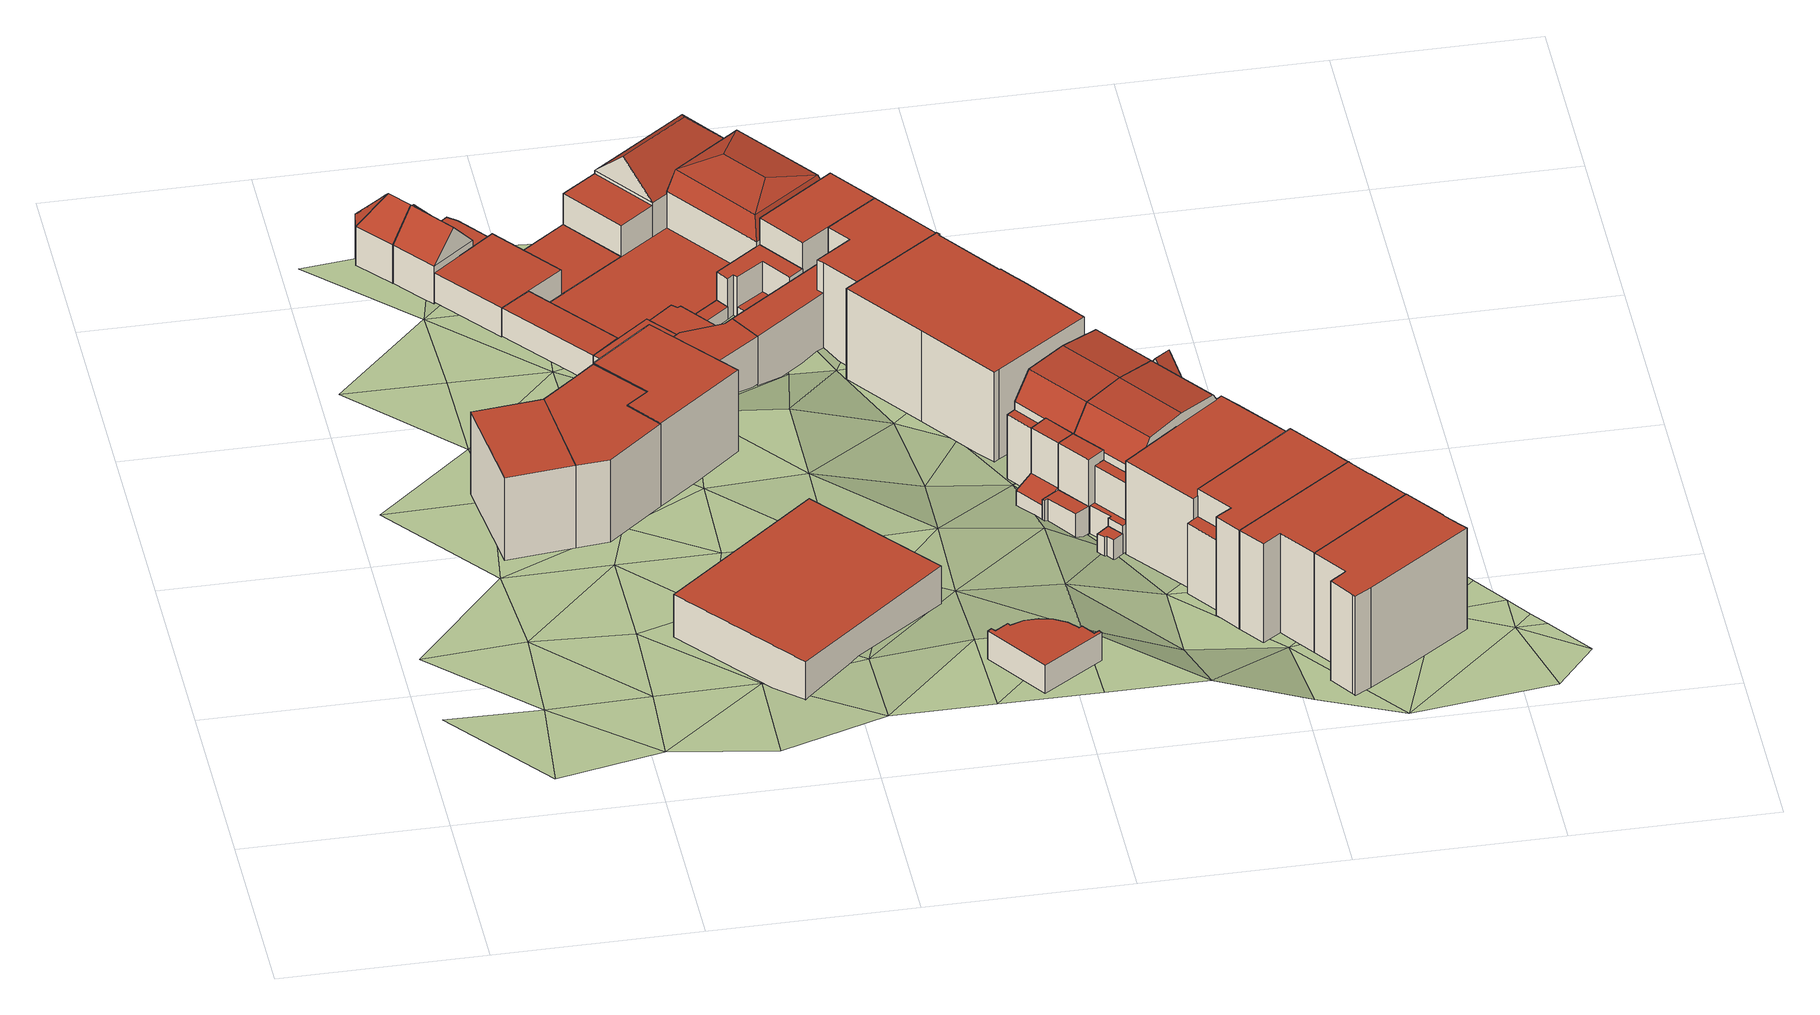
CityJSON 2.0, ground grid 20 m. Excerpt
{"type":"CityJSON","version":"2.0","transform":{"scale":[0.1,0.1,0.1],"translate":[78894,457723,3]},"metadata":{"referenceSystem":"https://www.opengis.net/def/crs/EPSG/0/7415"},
"CityObjects":{
"building1":{"type":"Building","attributes":{"roofType":"1000","RelativeEavesHeight":9.48,"RelativeRidgeHeight":9.48,"AbsoluteEavesHeight":16.14,"AbsoluteRidgeHeight":16.14},"geometry":[{"type":"Solid","lod":"2","boundaries":[[[[0,1,2,3]],[[1,4,5,2]],[[4,6,7,5]],[[6,0,3,7]],[[6,4,1,0]],[[3,2,5,7]]]],"semantics":{"surfaces":[{"type":"WallSurface"},{"type":"RoofSurface","Direction":0,"Slope":90},{"type":"GroundSurface"}],"values":[[0,0,0,0,1,2]]}}]},
"building2":{"type":"Building","attributes":{"roofType":"1000","RelativeEavesHeight":9.43,"RelativeRidgeHeight":9.43,"AbsoluteEavesHeight":16.14,"AbsoluteRidgeHeight":16.14},"geometry":[{"type":"Solid","lod":"2","boundaries":[[[[8,9,10,11]],[[9,0,3,10]],[[0,6,7,3]],[[6,12,13,7]],[[12,14,15,13]],[[14,16,17,15]],[[16,18,19,17]],[[18,8,11,19]],[[18,16,14,12,6,0,9,8]],[[11,10,3,7,13,15,17,19]]]],"semantics":{"surfaces":[{"type":"WallSurface"},{"type":"RoofSurface","Direction":0,"Slope":90},{"type":"GroundSurface"}],"values":[[0,0,0,0,0,0,0,0,1,2]]}}]},
"building3":{"type":"Building","children":["building3-1","building3-2","building3-3"]},
"building3-1":{"type":"BuildingPart","attributes":{"roofType":"1130","RelativeEavesHeight":4.47,"RelativeRidgeHeight":7.43,"AbsoluteEavesHeight":10.71,"AbsoluteRidgeHeight":13.67},"parents":["building3"],"geometry":[{"type":"Solid","lod":"2","boundaries":[[[[20,21,22,23]],[[21,24,25,22]],[[24,26,27,25]],[[26,20,23,27]],[[24,21,28]],[[20,26,29]],[[21,20,29,28]],[[26,24,28,29]],[[23,22,25,27]]]],"semantics":{"surfaces":[{"type":"WallSurface"},{"type":"RoofSurface","Direction":322.8,"Slope":25.6},{"type":"RoofSurface","Direction":230.66,"Slope":42.43},{"type":"RoofSurface","Direction":51.59,"Slope":42.79},{"type":"GroundSurface"}],"values":[[0,0,0,0,1,0,2,3,4]]}}]},
"building3-2":{"type":"BuildingPart","attributes":{"roofType":"1070","RelativeEavesHeight":4.54,"RelativeRidgeHeight":7.5,"AbsoluteEavesHeight":10.71,"AbsoluteRidgeHeight":13.67},"parents":["building3"],"geometry":[{"type":"Solid","lod":"2","boundaries":[[[[21,30,31,22]],[[30,32,33,31]],[[32,34,35,33]],[[34,24,25,35]],[[24,21,22,25]],[[30,21,28]],[[32,30,28]],[[34,32,28]],[[24,34,28]],[[21,24,28]],[[22,31,33,35,25]]]],"semantics":{"surfaces":[{"type":"WallSurface"},{"type":"RoofSurface","Direction":277.76,"Slope":44.99},{"type":"RoofSurface","Direction":5.82,"Slope":20.3},{"type":"RoofSurface","Direction":323.22,"Slope":42.49},{"type":"RoofSurface","Direction":52.15,"Slope":43.07},{"type":"RoofSurface","Direction":142.79,"Slope":-25.6},{"type":"GroundSurface"}],"values":[[0,0,0,0,0,1,2,3,4,5,6]]}}]},
"building3-3":{"type":"BuildingPart","attributes":{"roofType":"1000","RelativeEavesHeight":2.41,"RelativeRidgeHeight":2.41,"AbsoluteEavesHeight":8.51,"AbsoluteRidgeHeight":8.51},"parents":["building3"],"geometry":[{"type":"Solid","lod":"2","boundaries":[[[[36,37,38,39]],[[37,40,41,38]],[[40,42,43,41]],[[42,44,45,43]],[[44,46,47,45]],[[46,48,49,47]],[[48,50,51,49]],[[50,36,39,51]],[[50,48,46,44,42,40,37,36]],[[39,38,41,43,45,47,49,51]]]],"semantics":{"surfaces":[{"type":"WallSurface"},{"type":"RoofSurface","Direction":183.27,"Slope":90},{"type":"GroundSurface"}],"values":[[0,0,0,0,0,0,0,0,1,2]]}}]},
"building4":{"type":"Building","children":["building4-1","building4-2"]},
"building4-1":{"type":"BuildingPart","attributes":{"roofType":"1000","RelativeEavesHeight":3,"RelativeRidgeHeight":3,"AbsoluteEavesHeight":9.41,"AbsoluteRidgeHeight":9.41},"parents":["building4"],"geometry":[{"type":"Solid","lod":"2","boundaries":[[[[52,53,54,55]],[[53,56,57,54]],[[56,58,59,57]],[[58,60,61,59]],[[60,52,55,61]],[[60,58,56,53,52]],[[55,54,57,59,61]]]],"semantics":{"surfaces":[{"type":"WallSurface"},{"type":"RoofSurface","Direction":0,"Slope":90},{"type":"GroundSurface"}],"values":[[0,0,0,0,0,1,2]]}}]},
"building4-2":{"type":"BuildingPart","attributes":{"roofType":"1030","RelativeEavesHeight":4.3,"RelativeRidgeHeight":7.26,"AbsoluteEavesHeight":10.71,"AbsoluteRidgeHeight":13.67},"parents":["building4"],"geometry":[{"type":"Solid","lod":"2","boundaries":[[[[26,62,61,55]],[[62,63,64,61]],[[63,20,65,64]],[[20,26,55,65]],[[63,62,66]],[[26,20,29]],[[62,26,29,66]],[[20,63,66,29]],[[55,61,64,65]]]],"semantics":{"surfaces":[{"type":"WallSurface"},{"type":"RoofSurface","Direction":51.99,"Slope":42.22},{"type":"RoofSurface","Direction":231.68,"Slope":42.22},{"type":"GroundSurface"}],"values":[[0,0,0,0,0,0,1,2,3]]}}]},
"building5":{"type":"Building","attributes":{"roofType":"1000","RelativeEavesHeight":4.87,"RelativeRidgeHeight":4.87,"AbsoluteEavesHeight":11.36,"AbsoluteRidgeHeight":11.36},"geometry":[{"type":"Solid","lod":"2","boundaries":[[[[67,68,69,70]],[[68,71,72,69]],[[71,73,74,72]],[[73,67,70,74]],[[73,71,68,67]],[[70,69,72,74]]]],"semantics":{"surfaces":[{"type":"WallSurface"},{"type":"RoofSurface","Direction":0,"Slope":90},{"type":"GroundSurface"}],"values":[[0,0,0,0,1,2]]}}]},
"building6":{"type":"Building","children":["building6-1","building6-2"]},
"building6-1":{"type":"BuildingPart","attributes":{"roofType":"1000","RelativeEavesHeight":9.43,"RelativeRidgeHeight":9.43,"AbsoluteEavesHeight":16.16,"AbsoluteRidgeHeight":16.16},"parents":["building6"],"geometry":[{"type":"Solid","lod":"2","boundaries":[[[[75,76,11,77]],[[76,78,19,11]],[[78,79,17,19]],[[79,80,15,17]],[[80,81,82,15]],[[81,83,84,82]],[[83,75,77,84]],[[83,81,80,79,78,76,75]],[[77,11,19,17,15,82,84]]]],"semantics":{"surfaces":[{"type":"WallSurface"},{"type":"RoofSurface","Direction":0,"Slope":90},{"type":"GroundSurface"}],"values":[[0,0,0,0,0,0,0,1,2]]}}]},
"building6-2":{"type":"BuildingPart","attributes":{"roofType":"1000","RelativeEavesHeight":2.48,"RelativeRidgeHeight":2.48,"AbsoluteEavesHeight":9.64,"AbsoluteRidgeHeight":9.64},"parents":["building6"],"geometry":[{"type":"Solid","lod":"2","boundaries":[[[[85,86,87,88]],[[86,89,90,87]],[[89,91,92,90]],[[91,93,94,92]],[[93,85,88,94]],[[93,91,89,86,85]],[[88,87,90,92,94]]]],"semantics":{"surfaces":[{"type":"WallSurface"},{"type":"RoofSurface","Direction":0,"Slope":90},{"type":"GroundSurface"}],"values":[[0,0,0,0,0,1,2]]}}]},
"building7":{"type":"Building","attributes":{"roofType":"1000","RelativeEavesHeight":3.52,"RelativeRidgeHeight":3.52,"AbsoluteEavesHeight":10.04,"AbsoluteRidgeHeight":10.04},"geometry":[{"type":"Solid","lod":"2","boundaries":[[[[95,96,97,98]],[[96,99,100,97]],[[99,101,102,100]],[[101,95,98,102]],[[101,99,96,95]],[[98,97,100,102]]]],"semantics":{"surfaces":[{"type":"WallSurface"},{"type":"RoofSurface","Direction":0,"Slope":90},{"type":"GroundSurface"}],"values":[[0,0,0,0,1,2]]}}]},
"building8":{"type":"Building","children":["building8-1","building8-2","building8-3","building8-4"]},
"building8-1":{"type":"BuildingPart","attributes":{"roofType":"1000","RelativeEavesHeight":3.38,"RelativeRidgeHeight":3.38,"AbsoluteEavesHeight":10.04,"AbsoluteRidgeHeight":10.04},"parents":["building8"],"geometry":[{"type":"Solid","lod":"2","boundaries":[[[[103,104,105,106]],[[104,107,108,105]],[[107,109,110,108]],[[109,103,106,110]],[[109,107,104,103]],[[106,105,108,110]]]],"semantics":{"surfaces":[{"type":"WallSurface"},{"type":"RoofSurface","Direction":0,"Slope":90},{"type":"GroundSurface"}],"values":[[0,0,0,0,1,2]]}}]},
"building8-2":{"type":"BuildingPart","attributes":{"roofType":"1130","RelativeEavesHeight":7.27,"RelativeRidgeHeight":10.78,"AbsoluteEavesHeight":11,"AbsoluteRidgeHeight":14.5},"parents":["building8"],"geometry":[{"type":"Solid","lod":"2","boundaries":[[[[111,112,113,114]],[[112,115,116,113]],[[115,117,118,116]],[[117,111,114,118]],[[115,112,119]],[[111,117,120]],[[112,111,120,119]],[[117,115,119,120]],[[114,113,116,118]]]],"semantics":{"surfaces":[{"type":"WallSurface"},{"type":"RoofSurface","Direction":53.67,"Slope":45},{"type":"RoofSurface","Direction":323.25,"Slope":45.93},{"type":"RoofSurface","Direction":143.57,"Slope":45.93},{"type":"GroundSurface"}],"values":[[0,0,0,0,1,0,2,3,4]]}}]},
"building8-3":{"type":"BuildingPart","attributes":{"roofType":"1000","RelativeEavesHeight":0.672,"RelativeRidgeHeight":0.672,"AbsoluteEavesHeight":7.23,"AbsoluteRidgeHeight":7.23},"parents":["building8"],"geometry":[{"type":"Solid","lod":"2","boundaries":[[[[121,122,123,124]],[[122,125,126,123]],[[125,127,128,126]],[[127,121,124,128]],[[127,125,122,121]],[[124,123,126,128]]]],"semantics":{"surfaces":[{"type":"WallSurface"},{"type":"RoofSurface","Direction":0,"Slope":90},{"type":"GroundSurface"}],"values":[[0,0,0,0,1,2]]}}]},
"building8-4":{"type":"BuildingPart","attributes":{"roofType":"1000","RelativeEavesHeight":4.6,"RelativeRidgeHeight":4.6,"AbsoluteEavesHeight":10.7,"AbsoluteRidgeHeight":10.7},"parents":["building8"],"geometry":[{"type":"Solid","lod":"2","boundaries":[[[[129,130,131,132]],[[130,133,134,131]],[[133,135,136,134]],[[135,129,132,136]],[[135,133,130,129]],[[132,131,134,136]]]],"semantics":{"surfaces":[{"type":"WallSurface"},{"type":"RoofSurface","Direction":0,"Slope":90},{"type":"GroundSurface"}],"values":[[0,0,0,0,1,2]]}}]},
"building9":{"type":"Building","children":["building9-1","building9-2","building9-3"]},
"building9-1":{"type":"BuildingPart","attributes":{"roofType":"1060","RelativeEavesHeight":7.55,"RelativeRidgeHeight":10.36,"AbsoluteEavesHeight":11.27,"AbsoluteRidgeHeight":14.08},"parents":["building9"],"geometry":[{"type":"Solid","lod":"2","boundaries":[[[[137,138,139,116]],[[138,140,141,139]],[[140,142,143,141]],[[142,137,116,143]],[[138,137,144,145]],[[140,138,145,146]],[[142,140,146,147]],[[137,142,147,144]],[[145,144,148,149]],[[146,145,149]],[[147,146,149,148]],[[144,147,148]],[[116,139,141,143]]]],"semantics":{"surfaces":[{"type":"WallSurface"},{"type":"RoofSurface","Direction":53.61,"Slope":16.85},{"type":"RoofSurface","Direction":143.71,"Slope":25.39},{"type":"RoofSurface","Direction":233.37,"Slope":24.11},{"type":"RoofSurface","Direction":323.58,"Slope":4.93},{"type":"RoofSurface","Direction":53.45,"Slope":80.17},{"type":"RoofSurface","Direction":143.85,"Slope":74.28},{"type":"RoofSurface","Direction":233.47,"Slope":80.06},{"type":"RoofSurface","Direction":323.46,"Slope":72.98},{"type":"GroundSurface"}],"values":[[0,0,0,0,1,2,3,4,5,6,7,8,9]]}}]},
"building9-2":{"type":"BuildingPart","attributes":{"roofType":"1000","RelativeEavesHeight":0.483,"RelativeRidgeHeight":0.483,"AbsoluteEavesHeight":7.23,"AbsoluteRidgeHeight":7.23},"parents":["building9"],"geometry":[{"type":"Solid","lod":"2","boundaries":[[[[150,151,152,153]],[[151,154,155,152]],[[154,156,157,155]],[[156,158,159,157]],[[158,160,161,159]],[[160,162,163,161]],[[162,150,153,163]],[[162,160,158,156,154,151,150]],[[153,152,155,157,159,161,163]]]],"semantics":{"surfaces":[{"type":"WallSurface"},{"type":"RoofSurface","Direction":0,"Slope":90},{"type":"GroundSurface"}],"values":[[0,0,0,0,0,0,0,1,2]]}}]},
"building9-3":{"type":"BuildingPart","attributes":{"roofType":"1000","RelativeEavesHeight":3.25,"RelativeRidgeHeight":3.25,"AbsoluteEavesHeight":10.04,"AbsoluteRidgeHeight":10.04},"parents":["building9"],"geometry":[{"type":"Solid","lod":"2","boundaries":[[[[96,103,164,165]],[[103,166,167,164]],[[166,168,169,167]],[[168,96,165,169]],[[168,166,103,96]],[[165,164,167,169]]]],"semantics":{"surfaces":[{"type":"WallSurface"},{"type":"RoofSurface","Direction":0,"Slope":90},{"type":"GroundSurface"}],"values":[[0,0,0,0,1,2]]}}]},
"building10":{"type":"Building","attributes":{"roofType":"1000","RelativeEavesHeight":3.22,"RelativeRidgeHeight":3.22,"AbsoluteEavesHeight":12.1,"AbsoluteRidgeHeight":12.1},"geometry":[{"type":"Solid","lod":"2","boundaries":[[[[170,171,172,173]],[[171,174,175,172]],[[174,176,177,175]],[[176,178,179,177]],[[178,180,181,179]],[[180,182,183,181]],[[182,184,185,183]],[[184,186,187,185]],[[186,188,189,187]],[[188,190,191,189]],[[190,192,193,191]],[[192,194,195,193]],[[194,196,197,195]],[[196,198,199,197]],[[198,170,173,199]],[[198,196,194,192,190,188,186,184,182,180,178,176,174,171,170]],[[173,172,175,177,179,181,183,185,187,189,191,193,195,197,199]]]],"semantics":{"surfaces":[{"type":"WallSurface"},{"type":"RoofSurface","Direction":0,"Slope":90},{"type":"GroundSurface"}],"values":[[0,0,0,0,0,0,0,0,0,0,0,0,0,0,0,1,2]]}}]},
"building11":{"type":"Building","children":["building11-1","building11-2","building11-3","building11-4","building11-5","building11-6"]},
"building11-1":{"type":"BuildingPart","attributes":{"roofType":"1000","RelativeEavesHeight":4.2,"RelativeRidgeHeight":4.2,"AbsoluteEavesHeight":9.63,"AbsoluteRidgeHeight":9.63},"parents":["building11"],"geometry":[{"type":"Solid","lod":"2","boundaries":[[[[200,201,202,203]],[[201,204,205,202]],[[204,206,207,205]],[[206,208,209,207]],[[208,210,211,209]],[[210,200,203,211]],[[210,208,206,204,201,200]],[[203,202,205,207,209,211]]]],"semantics":{"surfaces":[{"type":"WallSurface"},{"type":"RoofSurface","Direction":0,"Slope":90},{"type":"GroundSurface"}],"values":[[0,0,0,0,0,0,1,2]]}}]},
"building11-2":{"type":"BuildingPart","attributes":{"roofType":"1000","RelativeEavesHeight":2.46,"RelativeRidgeHeight":2.46,"AbsoluteEavesHeight":7.63,"AbsoluteRidgeHeight":7.63},"parents":["building11"],"geometry":[{"type":"Solid","lod":"2","boundaries":[[[[212,213,214,215]],[[213,216,217,214]],[[216,218,219,217]],[[218,220,221,219]],[[220,222,223,221]],[[222,212,215,223]],[[222,220,218,216,213,212]],[[215,214,217,219,221,223]]]],"semantics":{"surfaces":[{"type":"WallSurface"},{"type":"RoofSurface","Direction":0,"Slope":90},{"type":"GroundSurface"}],"values":[[0,0,0,0,0,0,1,2]]}}]},
"building11-3":{"type":"BuildingPart","attributes":{"roofType":"1000","RelativeEavesHeight":5.52,"RelativeRidgeHeight":5.52,"AbsoluteEavesHeight":10.83,"AbsoluteRidgeHeight":10.83},"parents":["building11"],"geometry":[{"type":"Solid","lod":"2","boundaries":[[[[224,225,226,227]],[[225,228,229,226]],[[228,230,231,229]],[[230,232,233,231]],[[232,234,235,233]],[[234,236,237,235]],[[236,238,239,237]],[[238,224,227,239]],[[238,236,234,232,230,228,225,224]],[[227,226,229,231,233,235,237,239]]]],"semantics":{"surfaces":[{"type":"WallSurface"},{"type":"RoofSurface","Direction":180,"Slope":90},{"type":"GroundSurface"}],"values":[[0,0,0,0,0,0,0,0,1,2]]}}]},
"building11-4":{"type":"BuildingPart","attributes":{"roofType":"1000","RelativeEavesHeight":2.16,"RelativeRidgeHeight":2.16,"AbsoluteEavesHeight":7.43,"AbsoluteRidgeHeight":7.43},"parents":["building11"],"geometry":[{"type":"Solid","lod":"2","boundaries":[[[[240,241,233,242]],[[241,243,231,233]],[[243,244,229,231]],[[244,240,242,229]],[[244,243,241,240]],[[242,233,231,229]]]],"semantics":{"surfaces":[{"type":"WallSurface"},{"type":"RoofSurface","Direction":255.96,"Slope":90},{"type":"GroundSurface"}],"values":[[0,0,0,0,1,2]]}}]},
"building11-5":{"type":"BuildingPart","attributes":{"roofType":"1000","RelativeEavesHeight":10.17,"RelativeRidgeHeight":10.17,"AbsoluteEavesHeight":13.83,"AbsoluteRidgeHeight":13.83},"parents":["building11"],"geometry":[{"type":"Solid","lod":"2","boundaries":[[[[245,246,139,247]],[[246,248,249,139]],[[248,250,251,249]],[[250,245,247,251]],[[250,248,246,245]],[[247,139,249,251]]]],"semantics":{"surfaces":[{"type":"WallSurface"},{"type":"RoofSurface","Direction":0,"Slope":90},{"type":"GroundSurface"}],"values":[[0,0,0,0,1,2]]}}]},
"building11-6":{"type":"BuildingPart","attributes":{"roofType":"1000","RelativeEavesHeight":5.41,"RelativeRidgeHeight":5.41,"AbsoluteEavesHeight":10.43,"AbsoluteRidgeHeight":10.43},"parents":["building11"],"geometry":[{"type":"Solid","lod":"2","boundaries":[[[[252,253,254,255]],[[253,256,257,254]],[[256,258,259,257]],[[258,260,261,259]],[[260,262,263,261]],[[262,264,265,263]],[[264,266,267,265]],[[266,268,269,267]],[[268,270,271,269]],[[270,252,255,271]],[[270,268,266,264,262,260,258,256,253,252]],[[255,254,257,259,261,263,265,267,269,271]]]],"semantics":{"surfaces":[{"type":"WallSurface"},{"type":"RoofSurface","Direction":0,"Slope":90},{"type":"GroundSurface"}],"values":[[0,0,0,0,0,0,0,0,0,0,1,2]]}}]},
"building12":{"type":"Building","children":["building12-1","building12-2"]},
"building12-1":{"type":"BuildingPart","attributes":{"roofType":"1000","RelativeEavesHeight":10.23,"RelativeRidgeHeight":10.23,"AbsoluteEavesHeight":13.83,"AbsoluteRidgeHeight":13.83},"parents":["building12"],"geometry":[{"type":"Solid","lod":"2","boundaries":[[[[248,272,273,274]],[[272,275,276,273]],[[275,277,278,276]],[[277,279,280,278]],[[279,281,282,280]],[[281,283,284,282]],[[283,248,274,284]],[[283,281,279,277,275,272,248]],[[274,273,276,278,280,282,284]]]],"semantics":{"surfaces":[{"type":"WallSurface"},{"type":"RoofSurface","Direction":0,"Slope":90},{"type":"GroundSurface"}],"values":[[0,0,0,0,0,0,0,1,2]]}}]},
"building12-2":{"type":"BuildingPart","attributes":{"roofType":"1000","RelativeEavesHeight":6.45,"RelativeRidgeHeight":6.45,"AbsoluteEavesHeight":10.43,"AbsoluteRidgeHeight":10.43},"parents":["building12"],"geometry":[{"type":"Solid","lod":"2","boundaries":[[[[285,286,287,288]],[[286,289,290,287]],[[289,253,291,290]],[[253,252,292,291]],[[252,293,294,292]],[[293,285,288,294]],[[293,252,253,289,286,285]],[[288,287,290,291,292,294]]]],"semantics":{"surfaces":[{"type":"WallSurface"},{"type":"RoofSurface","Direction":0,"Slope":90},{"type":"GroundSurface"}],"values":[[0,0,0,0,0,0,1,2]]}}]},
"building13":{"type":"Building","attributes":{"roofType":"1000","RelativeEavesHeight":10.31,"RelativeRidgeHeight":10.31,"AbsoluteEavesHeight":13.91,"AbsoluteRidgeHeight":13.91},"geometry":[{"type":"Solid","lod":"2","boundaries":[[[[295,296,297,298]],[[296,299,300,297]],[[299,301,302,300]],[[301,303,304,302]],[[303,305,306,304]],[[305,307,308,306]],[[307,309,310,308]],[[309,311,273,310]],[[311,312,313,273]],[[312,314,315,313]],[[314,316,317,315]],[[316,318,319,317]],[[318,295,298,319]],[[318,316,314,312,311,309,307,305,303,301,299,296,295]],[[298,297,300,302,304,306,308,310,273,313,315,317,319]]]],"semantics":{"surfaces":[{"type":"WallSurface"},{"type":"RoofSurface","Direction":0,"Slope":90},{"type":"GroundSurface"}],"values":[[0,0,0,0,0,0,0,0,0,0,0,0,0,1,2]]}}]},
"building14":{"type":"Building","children":["building14-1","building14-2","building14-3","building14-4"]},
"building14-1":{"type":"BuildingPart","attributes":{"roofType":"1060","RelativeEavesHeight":8.64,"RelativeRidgeHeight":11.9,"AbsoluteEavesHeight":12.29,"AbsoluteRidgeHeight":15.55},"parents":["building14"],"geometry":[{"type":"Solid","lod":"2","boundaries":[[[[320,321,322,323]],[[321,324,325,322]],[[324,326,327,325]],[[326,320,323,327]],[[324,321,328,329,330]],[[320,326,331,332,333]],[[321,320,333,328]],[[326,324,330,331]],[[328,333,332,329]],[[331,330,329,332]],[[323,322,325,327]]]],"semantics":{"surfaces":[{"type":"WallSurface"},{"type":"RoofSurface","Direction":233.62,"Slope":33.29},{"type":"RoofSurface","Direction":53.58,"Slope":31.5},{"type":"RoofSurface","Direction":233.62,"Slope":83.45},{"type":"RoofSurface","Direction":53.62,"Slope":83.38},{"type":"GroundSurface"}],"values":[[0,0,0,0,0,0,1,2,3,4,5]]}}]},
"building14-2":{"type":"BuildingPart","attributes":{"roofType":"1000","RelativeEavesHeight":8.41,"RelativeRidgeHeight":8.41,"AbsoluteEavesHeight":12.49,"AbsoluteRidgeHeight":12.49},"parents":["building14"],"geometry":[{"type":"Solid","lod":"2","boundaries":[[[[334,335,336,337]],[[335,338,339,336]],[[338,340,341,339]],[[340,334,337,341]],[[340,338,335,334]],[[337,336,339,341]]]],"semantics":{"surfaces":[{"type":"WallSurface"},{"type":"RoofSurface","Direction":0,"Slope":90},{"type":"GroundSurface"}],"values":[[0,0,0,0,1,2]]}}]},
"building14-3":{"type":"BuildingPart","attributes":{"roofType":"1000","RelativeEavesHeight":7.3,"RelativeRidgeHeight":7.3,"AbsoluteEavesHeight":11.44,"AbsoluteRidgeHeight":11.44},"parents":["building14"],"geometry":[{"type":"Solid","lod":"2","boundaries":[[[[342,343,339,344]],[[343,345,346,339]],[[345,347,348,346]],[[347,342,344,348]],[[347,345,343,342]],[[344,339,346,348]]]],"semantics":{"surfaces":[{"type":"WallSurface"},{"type":"RoofSurface","Direction":0,"Slope":90},{"type":"GroundSurface"}],"values":[[0,0,0,0,1,2]]}}]},
"building14-4":{"type":"BuildingPart","attributes":{"roofType":"1010","RelativeEavesHeight":2.75,"RelativeRidgeHeight":3.22,"AbsoluteEavesHeight":6.96,"AbsoluteRidgeHeight":7.44},"parents":["building14"],"geometry":[{"type":"Solid","lod":"2","boundaries":[[[[349,350,351,352]],[[350,353,354,351]],[[353,355,356,354]],[[355,349,352,356]],[[355,353,350,349]],[[352,351,354,356]]]],"semantics":{"surfaces":[{"type":"WallSurface"},{"type":"RoofSurface","Direction":233.8,"Slope":65.53},{"type":"GroundSurface"}],"values":[[0,0,0,0,1,2]]}}]},
"building15":{"type":"Building","children":["building15-1","building15-2","building15-3","building15-4","building15-5","building15-6","building15-7"]},
"building15-1":{"type":"BuildingPart","attributes":{"roofType":"1030","RelativeEavesHeight":8.64,"RelativeRidgeHeight":11.88,"AbsoluteEavesHeight":12.29,"AbsoluteRidgeHeight":15.52},"parents":["building15"],"geometry":[{"type":"Solid","lod":"2","boundaries":[[[[357,358,359,360]],[[358,361,362,359]],[[361,363,364,362]],[[363,357,360,364]],[[361,358,365]],[[357,363,366]],[[358,357,366,365]],[[363,361,365,366]],[[360,359,362,364]]]],"semantics":{"surfaces":[{"type":"WallSurface"},{"type":"RoofSurface","Direction":143.79,"Slope":34.35},{"type":"RoofSurface","Direction":323.2,"Slope":33.95},{"type":"GroundSurface"}],"values":[[0,0,0,0,0,0,1,2,3]]}}]},
"building15-2":{"type":"BuildingPart","attributes":{"roofType":"1000","RelativeEavesHeight":3.08,"RelativeRidgeHeight":3.08,"AbsoluteEavesHeight":7.16,"AbsoluteRidgeHeight":7.16},"parents":["building15"],"geometry":[{"type":"Solid","lod":"2","boundaries":[[[[367,368,369,370]],[[368,371,372,369]],[[371,373,337,372]],[[373,374,375,337]],[[374,376,377,375]],[[376,367,370,377]],[[376,374,373,371,368,367]],[[370,369,372,337,375,377]]]],"semantics":{"surfaces":[{"type":"WallSurface"},{"type":"RoofSurface","Direction":0,"Slope":90},{"type":"GroundSurface"}],"values":[[0,0,0,0,0,0,1,2]]}}]},
"building15-3":{"type":"BuildingPart","attributes":{"roofType":"1000","RelativeEavesHeight":7.45,"RelativeRidgeHeight":7.45,"AbsoluteEavesHeight":11.44,"AbsoluteRidgeHeight":11.44},"parents":["building15"],"geometry":[{"type":"Solid","lod":"2","boundaries":[[[[378,379,380,381]],[[379,382,383,380]],[[382,384,385,383]],[[384,378,381,385]],[[384,382,379,378]],[[381,380,383,385]]]],"semantics":{"surfaces":[{"type":"WallSurface"},{"type":"RoofSurface","Direction":0,"Slope":90},{"type":"GroundSurface"}],"values":[[0,0,0,0,1,2]]}}]},
"building15-4":{"type":"BuildingPart","attributes":{"roofType":"1000","RelativeEavesHeight":2.31,"RelativeRidgeHeight":2.31,"AbsoluteEavesHeight":6.35,"AbsoluteRidgeHeight":6.35},"parents":["building15"],"geometry":[{"type":"Solid","lod":"2","boundaries":[[[[386,387,388,389]],[[387,390,391,388]],[[390,392,393,391]],[[392,394,395,393]],[[394,396,397,395]],[[396,386,389,397]],[[396,394,392,390,387,386]],[[389,388,391,393,395,397]]]],"semantics":{"surfaces":[{"type":"WallSurface"},{"type":"RoofSurface","Direction":0,"Slope":90},{"type":"GroundSurface"}],"values":[[0,0,0,0,0,0,1,2]]}}]},
"building15-5":{"type":"BuildingPart","attributes":{"roofType":"1000","RelativeEavesHeight":3.13,"RelativeRidgeHeight":3.13,"AbsoluteEavesHeight":7.16,"AbsoluteRidgeHeight":7.16},"parents":["building15"],"geometry":[{"type":"Solid","lod":"2","boundaries":[[[[398,399,383,385]],[[399,400,389,383]],[[400,401,397,389]],[[401,402,403,397]],[[402,404,405,403]],[[404,398,385,405]],[[404,402,401,400,399,398]],[[385,383,389,397,403,405]]]],"semantics":{"surfaces":[{"type":"WallSurface"},{"type":"RoofSurface","Direction":0,"Slope":90},{"type":"GroundSurface"}],"values":[[0,0,0,0,0,0,1,2]]}}]},
"building15-6":{"type":"BuildingPart","attributes":{"roofType":"1000","RelativeEavesHeight":8.48,"RelativeRidgeHeight":8.48,"AbsoluteEavesHeight":12.49,"AbsoluteRidgeHeight":12.49},"parents":["building15"],"geometry":[{"type":"Solid","lod":"2","boundaries":[[[[406,334,407,408]],[[334,340,409,407]],[[340,410,381,409]],[[410,406,408,381]],[[410,340,334,406]],[[408,407,409,381]]]],"semantics":{"surfaces":[{"type":"WallSurface"},{"type":"RoofSurface","Direction":0,"Slope":90},{"type":"GroundSurface"}],"values":[[0,0,0,0,1,2]]}}]},
"building15-7":{"type":"BuildingPart","attributes":{"roofType":"1060","RelativeEavesHeight":8.64,"RelativeRidgeHeight":11.9,"AbsoluteEavesHeight":12.29,"AbsoluteRidgeHeight":15.55},"parents":["building15"],"geometry":[{"type":"Solid","lod":"2","boundaries":[[[[326,411,412,327]],[[411,413,414,412]],[[413,320,323,414]],[[320,326,327,323]],[[413,411,415,416,417]],[[326,320,333,332,331]],[[411,326,331,415]],[[320,413,417,333]],[[415,331,332,416]],[[333,417,416,332]],[[327,412,414,323]]]],"semantics":{"surfaces":[{"type":"WallSurface"},{"type":"RoofSurface","Direction":53.58,"Slope":31.66},{"type":"RoofSurface","Direction":233.62,"Slope":33.29},{"type":"RoofSurface","Direction":53.62,"Slope":83.38},{"type":"RoofSurface","Direction":233.62,"Slope":83.45},{"type":"GroundSurface"}],"values":[[0,0,0,0,0,0,1,2,3,4,5]]}}]},
"building16":{"type":"Building","children":["building16-1","building16-2"]},
"building16-1":{"type":"BuildingPart","attributes":{"roofType":"1000","RelativeEavesHeight":10.71,"RelativeRidgeHeight":10.71,"AbsoluteEavesHeight":14.37,"AbsoluteRidgeHeight":14.37},"parents":["building16"],"geometry":[{"type":"Solid","lod":"2","boundaries":[[[[418,419,420,421]],[[419,422,423,420]],[[422,424,425,423]],[[424,426,427,425]],[[426,428,429,427]],[[428,430,431,429]],[[430,418,421,431]],[[430,428,426,424,422,419,418]],[[421,420,423,425,427,429,431]]]],"semantics":{"surfaces":[{"type":"WallSurface"},{"type":"RoofSurface","Direction":0,"Slope":90},{"type":"GroundSurface"}],"values":[[0,0,0,0,0,0,0,1,2]]}}]},
"building16-2":{"type":"BuildingPart","attributes":{"roofType":"1000","RelativeEavesHeight":8.73,"RelativeRidgeHeight":8.73,"AbsoluteEavesHeight":12.37,"AbsoluteRidgeHeight":12.37},"parents":["building16"],"geometry":[{"type":"Solid","lod":"2","boundaries":[[[[432,433,434,435]],[[433,436,437,434]],[[436,438,439,437]],[[438,432,435,439]],[[438,436,433,432]],[[435,434,437,439]]]],"semantics":{"surfaces":[{"type":"WallSurface"},{"type":"RoofSurface","Direction":0,"Slope":90},{"type":"GroundSurface"}],"values":[[0,0,0,0,1,2]]}}]},
"building17":{"type":"Building","children":["building17-1","building17-2","building17-3"]},
"building17-1":{"type":"BuildingPart","attributes":{"roofType":"1000","RelativeEavesHeight":8.22,"RelativeRidgeHeight":8.22,"AbsoluteEavesHeight":11.87,"AbsoluteRidgeHeight":11.87},"parents":["building17"],"geometry":[{"type":"Solid","lod":"2","boundaries":[[[[440,441,442,443]],[[441,444,445,442]],[[444,446,447,445]],[[446,440,443,447]],[[446,444,441,440]],[[443,442,445,447]]]],"semantics":{"surfaces":[{"type":"WallSurface"},{"type":"RoofSurface","Direction":0,"Slope":90},{"type":"GroundSurface"}],"values":[[0,0,0,0,1,2]]}}]},
"building17-2":{"type":"BuildingPart","attributes":{"roofType":"1000","RelativeEavesHeight":11.48,"RelativeRidgeHeight":11.48,"AbsoluteEavesHeight":15.17,"AbsoluteRidgeHeight":15.17},"parents":["building17"],"geometry":[{"type":"Solid","lod":"2","boundaries":[[[[448,449,443,431]],[[449,450,447,443]],[[450,451,452,447]],[[451,453,454,452]],[[453,455,456,454]],[[455,457,458,456]],[[457,459,460,458]],[[459,461,462,460]],[[461,463,464,462]],[[463,465,466,464]],[[465,467,468,466]],[[467,448,431,468]],[[467,465,463,461,459,457,455,453,451,450,449,448]],[[431,443,447,452,454,456,458,460,462,464,466,468]]]],"semantics":{"surfaces":[{"type":"WallSurface"},{"type":"RoofSurface","Direction":0,"Slope":90},{"type":"GroundSurface"}],"values":[[0,0,0,0,0,0,0,0,0,0,0,0,1,2]]}}]},
"building17-3":{"type":"BuildingPart","attributes":{"roofType":"1000","RelativeEavesHeight":7.93,"RelativeRidgeHeight":7.93,"AbsoluteEavesHeight":12.07,"AbsoluteRidgeHeight":12.07},"parents":["building17"],"geometry":[{"type":"Solid","lod":"2","boundaries":[[[[469,470,471,472]],[[470,473,474,471]],[[473,475,476,474]],[[475,477,478,476]],[[477,469,472,478]],[[477,475,473,470,469]],[[472,471,474,476,478]]]],"semantics":{"surfaces":[{"type":"WallSurface"},{"type":"RoofSurface","Direction":0,"Slope":90},{"type":"GroundSurface"}],"values":[[0,0,0,0,0,1,2]]}}]},
"building18":{"type":"Building","children":["building18-1","building18-2"]},
"building18-1":{"type":"BuildingPart","attributes":{"roofType":"1000","RelativeEavesHeight":8.19,"RelativeRidgeHeight":8.19,"AbsoluteEavesHeight":11.87,"AbsoluteRidgeHeight":11.87},"parents":["building18"],"geometry":[{"type":"Solid","lod":"2","boundaries":[[[[479,480,481,482]],[[480,483,484,481]],[[483,485,486,484]],[[485,479,482,486]],[[485,483,480,479]],[[482,481,484,486]]]],"semantics":{"surfaces":[{"type":"WallSurface"},{"type":"RoofSurface","Direction":0,"Slope":90},{"type":"GroundSurface"}],"values":[[0,0,0,0,1,2]]}}]},
"building18-2":{"type":"BuildingPart","attributes":{"roofType":"1000","RelativeEavesHeight":11.47,"RelativeRidgeHeight":11.47,"AbsoluteEavesHeight":15.17,"AbsoluteRidgeHeight":15.17},"parents":["building18"],"geometry":[{"type":"Solid","lod":"2","boundaries":[[[[487,488,489,490]],[[488,491,492,489]],[[491,459,460,492]],[[459,457,458,460]],[[457,493,494,458]],[[493,495,496,494]],[[495,497,498,496]],[[497,499,482,498]],[[499,500,486,482]],[[500,501,502,486]],[[501,487,490,502]],[[501,500,499,497,495,493,457,459,491,488,487]],[[490,489,492,460,458,494,496,498,482,486,502]]]],"semantics":{"surfaces":[{"type":"WallSurface"},{"type":"RoofSurface","Direction":0,"Slope":90},{"type":"GroundSurface"}],"values":[[0,0,0,0,0,0,0,0,0,0,0,1,2]]}}]},
"building19":{"type":"Building","attributes":{"roofType":"1000","RelativeEavesHeight":11.46,"RelativeRidgeHeight":11.46,"AbsoluteEavesHeight":15.17,"AbsoluteRidgeHeight":15.17},"geometry":[{"type":"Solid","lod":"2","boundaries":[[[[503,504,505,506]],[[504,507,508,505]],[[507,509,510,508]],[[509,511,512,510]],[[511,487,490,512]],[[487,501,502,490]],[[501,513,514,502]],[[513,515,516,514]],[[515,517,518,516]],[[517,519,520,518]],[[519,521,522,520]],[[521,503,506,522]],[[521,519,517,515,513,501,487,511,509,507,504,503]],[[506,505,508,510,512,490,502,514,516,518,520,522]]]],"semantics":{"surfaces":[{"type":"WallSurface"},{"type":"RoofSurface","Direction":0,"Slope":90},{"type":"GroundSurface"}],"values":[[0,0,0,0,0,0,0,0,0,0,0,0,1,2]]}}]},
"terrain1":{"type":"TINRelief","geometry":[{"type":"CompositeSurface","lod":"2","boundaries":[[[523,524,525]],[[526,525,527]],[[526,527,528]],[[525,524,529]],[[527,525,530]],[[531,528,532]],[[525,529,530]],[[531,532,533]],[[528,527,534]],[[527,530,535]],[[527,535,534]],[[536,533,537]],[[532,528,538]],[[530,529,539]],[[536,537,540]],[[528,534,538]],[[535,530,539]],[[529,541,539]],[[533,532,542]],[[534,535,543]],[[532,538,542]],[[537,533,544]],[[545,540,546]],[[535,539,543]],[[540,537,544]],[[533,542,544]],[[538,534,547]],[[534,543,547]],[[539,541,548]],[[542,538,549]],[[540,544,550]],[[543,539,551]],[[546,540,552]],[[538,547,549]],[[540,550,552]],[[539,548,551]],[[544,542,553]],[[547,543,554]],[[542,549,553]],[[550,544,555]],[[543,551,556]],[[549,547,554]],[[544,553,555]],[[543,556,554]],[[551,548,557]],[[552,550,558]],[[550,555,558]],[[553,549,559]],[[548,560,557]],[[549,554,559]],[[551,561,556]],[[552,558,562]],[[551,557,561]],[[555,553,563]],[[553,559,564]],[[558,555,565]],[[554,556,566]],[[559,554,566]],[[553,564,563]],[[557,560,567]],[[556,561,566]],[[555,563,565]],[[562,558,565]],[[561,557,567]],[[564,559,568]],[[560,569,567]],[[559,566,570]],[[563,564,571]],[[559,570,568]],[[564,568,571]],[[566,561,572]],[[565,563,571]],[[561,567,573]],[[562,565,574]],[[561,573,572]],[[570,566,575]],[[567,569,576]],[[568,570,577]],[[565,571,578]],[[566,572,575]],[[573,567,579]],[[577,570,575]],[[574,565,580]],[[567,576,579]],[[571,568,581]],[[565,578,580]],[[572,573,582]],[[568,577,581]],[[575,572,582]],[[573,579,583]],[[573,583,582]],[[578,571,581]],[[577,575,584]],[[580,578,585]],[[579,576,586]],[[578,587,585]],[[575,582,588]],[[583,579,586]],[[581,577,584]],[[576,589,586]],[[578,581,590]],[[578,591,587]],[[578,590,591]],[[582,583,592]],[[575,588,584]],[[590,581,593]],[[590,594,591]],[[594,590,595]],[[590,593,595]],[[581,596,593]],[[586,589,597]],[[581,584,598]],[[582,592,588]],[[581,598,596]],[[583,586,599]],[[584,588,600]],[[598,584,600]],[[583,599,592]],[[588,601,600]],[[586,597,602]],[[588,592,603]],[[588,604,601]],[[588,603,604]],[[586,602,599]],[[604,603,605]],[[603,592,606]],[[603,606,605]],[[606,592,607]],[[592,599,608]],[[592,608,607]],[[597,609,602]],[[597,610,609]],[[599,602,611]],[[608,599,611]],[[602,612,611]],[[602,613,612]],[[602,609,613]],[[609,614,613]],[[609,610,615]],[[614,609,616]],[[609,615,616]]]}]}
},
"vertices":[
[181,353,131],[114,346,131],[114,346,37],[181,353,37],[102,451,131],[102,451,37],[171,458,131],[171,458,37],
[269,401,131],[214,356,131],[214,356,37],[269,401,37],[203,484,131],[203,484,37],[225,502,131],[225,502,37],[266,451,131],[266,451,37],[244,434,131],[244,434,37],
[91,784,77],[63,818,77],[63,818,32],[91,784,32],[107,851,77],[107,851,32],[132,819,77],[132,819,32],[94,823,107],[111,802,107],
[66,837,77],[66,837,32],[67,837,77],[67,837,32],[99,861,77],[99,861,32],
[99,861,55],[110,870,55],[110,870,31],[99,861,31],[116,863,55],[116,863,31],[126,870,55],[126,870,31],[140,849,55],[140,849,31],[132,843,55],[132,843,31],[144,829,55],[144,829,31],[132,819,55],[132,819,31],
[132,819,64],[150,834,64],[150,834,34],[132,819,34],[159,827,64],[159,827,34],[185,794,64],[185,794,34],[164,778,64],[164,778,34],
[164,778,77],[122,745,77],[122,745,34],[91,784,34],[143,761,107],
[393,327,84],[493,204,84],[493,204,35],[393,327,35],[345,83,84],[345,83,35],[245,206,84],[245,206,35],
[353,468,132],[269,401,132],[353,468,37],[244,434,132],[266,451,132],[225,502,132],[280,546,132],[280,546,37],[286,551,132],[286,551,37],
[286,551,66],[301,561,66],[301,561,42],[286,551,42],[305,558,66],[305,558,42],[328,527,66],[328,527,42],[314,516,66],[314,516,42],
[267,563,70],[242,595,70],[242,595,35],[267,563,35],[300,641,70],[300,641,35],[325,610,70],[325,610,35],
[173,681,70],[122,745,70],[122,745,37],[173,681,37],[185,794,70],[185,794,37],[237,728,70],[237,728,37],
[292,858,80],[386,928,80],[386,928,7],[292,858,7],[429,869,80],[429,869,7],[335,800,80],[335,800,7],[379,878,115],[313,829,115],
[237,728,42],[193,784,42],[193,784,36],[237,728,36],[258,833,42],[258,833,36],[301,775,42],[301,775,36],
[258,833,77],[292,858,77],[292,858,31],[258,833,31],[335,800,77],[335,800,31],[301,775,77],[301,775,31],
[429,869,83],[496,779,83],[496,779,7],[417,721,83],[417,721,7],[350,811,83],[350,811,7],[425,864,104],[485,783,104],[418,734,104],[359,815,104],[405,821,111],[436,779,111],
[202,702,42],[350,811,42],[350,811,37],[202,702,37],[417,721,42],[417,721,37],[332,658,42],[332,658,37],[327,663,42],[327,663,37],[300,641,42],[300,641,37],[269,617,42],[269,617,37],
[173,681,38],[242,595,38],[202,702,70],[202,702,38],[269,617,70],[269,617,38],
[557,29,91],[515,90,91],[515,90,59],[557,29,59],[519,93,91],[519,93,59],[522,89,91],[522,89,59],[535,98,91],[535,98,59],[537,95,91],[537,95,59],[550,100,91],[550,100,59],[564,100,91],[564,100,59],[577,97,91],[577,97,59],[589,90,91],[589,90,59],[598,80,91],[598,80,59],[601,82,91],[601,82,59],[610,69,91],[610,69,59],[615,72,91],[615,72,59],[617,69,91],[617,69,59],
[368,616,66],[325,610,66],[325,610,24],[368,616,24],[300,641,66],[300,641,24],[327,663,66],[327,663,24],[332,658,66],[332,658,24],[335,660,66],[335,660,24],
[374,689,46],[382,677,46],[382,677,22],[374,689,22],[352,654,46],[352,654,22],[376,622,46],[376,622,22],[368,616,46],[368,616,22],[335,660,46],[335,660,22],
[420,723,78],[452,679,78],[452,679,23],[420,723,23],[438,669,78],[438,669,23],[418,697,78],[418,697,23],[391,678,78],[391,678,23],[388,682,78],[388,682,23],[382,677,78],[382,677,23],[374,689,78],[374,689,23],
[412,651,44],[391,678,44],[412,651,23],[418,697,44],[438,669,44],
[420,723,108],[496,779,108],[420,723,7],[529,734,108],[529,734,7],[452,679,108],[452,679,7],
[376,622,74],[394,591,74],[394,591,20],[376,622,20],[334,547,74],[334,547,20],[319,568,74],[319,568,20],[305,558,74],[305,558,20],[301,561,74],[301,561,20],[280,546,74],[280,546,20],[267,563,74],[267,563,20],[325,610,74],[325,610,20],[368,616,74],[368,616,20],
[575,671,108],[575,671,6],[529,734,6],[490,611,108],[490,611,6],[465,645,108],[465,645,6],[460,651,108],[460,651,6],[495,676,108],[495,676,6],[479,698,108],[479,698,6],
[495,676,74],[460,651,74],[460,651,10],[495,676,10],[465,645,74],[465,645,10],[394,591,10],[376,622,10],[479,698,74],[479,698,10],
[629,596,109],[639,583,109],[639,583,6],[629,596,6],[684,520,109],[684,520,6],[593,456,109],[593,456,6],[588,452,109],[588,452,6],[534,526,109],[534,526,6],[479,601,109],[479,601,6],[478,602,109],[478,602,6],[575,671,109],[577,668,109],[577,668,6],[576,667,109],[576,667,6],[621,605,109],[621,605,6],[622,606,109],[622,606,6],
[645,366,93],[602,426,93],[602,426,6],[645,366,6],[702,493,93],[702,493,6],[743,438,93],[743,438,6],[617,436,121],[653,460,125],[688,484,121],[729,428,121],[695,403,125],[660,377,121],
[629,354,95],[609,381,95],[609,381,11],[629,354,11],[625,394,95],[625,394,11],[645,366,95],[645,366,11],
[602,426,84],[625,394,84],[602,426,11],[617,388,84],[617,388,11],[594,420,84],[594,420,11],
[609,381,44],[629,354,44],[629,354,12],[609,381,12],[612,342,35],[612,342,12],[593,369,35],[593,369,12],
[760,418,93],[745,407,93],[745,407,6],[760,418,6],[719,442,93],[719,442,6],[734,453,93],[734,453,6],[732,425,125],[747,436,125],
[617,342,42],[614,340,42],[614,340,11],[617,342,11],[612,342,42],[612,342,11],[629,354,42],[652,324,42],[652,324,11],[638,315,42],[638,315,11],
[668,336,84],[693,302,84],[693,302,10],[668,336,10],[684,294,84],[684,294,10],[658,329,84],[658,329,10],
[677,289,33],[667,281,33],[667,281,10],[677,289,10],[662,288,33],[662,288,10],[660,287,33],[660,287,10],[654,293,33],[654,293,10],[666,303,33],[666,303,10],
[658,329,42],[684,294,42],[677,289,42],[666,303,42],[669,305,42],[669,305,10],[653,325,42],[653,325,10],
[652,324,95],[629,354,10],[652,324,10],[645,366,10],[668,336,95],
[789,376,93],[789,376,6],[693,302,93],[693,302,6],[775,366,121],[741,339,125],[707,313,121],
[730,223,114],[680,291,114],[680,291,7],[730,223,7],[784,373,114],[784,373,7],[796,357,114],[796,357,7],[834,307,114],[834,307,7],[836,303,114],[836,303,7],[835,302,114],[835,302,7],
[796,357,94],[807,356,94],[807,356,6],[796,357,6],[835,317,94],[835,317,6],[834,307,94],[834,307,6],
[838,298,89],[851,294,89],[851,294,7],[838,298,7],[863,278,89],[863,278,7],[863,264,89],[863,264,7],
[835,302,122],[838,298,122],[863,264,122],[864,263,122],[864,263,7],[865,261,122],[865,261,7],[876,245,122],[876,245,7],[878,243,122],[878,243,7],[761,158,122],[761,158,7],[744,182,122],[744,182,7],[748,185,122],[748,185,7],[760,193,122],[760,193,7],[735,227,122],[735,227,7],
[760,193,91],[748,185,91],[748,185,11],[760,193,11],[724,218,91],[724,218,11],[730,223,91],[730,223,11],[735,227,91],[735,227,11],
[894,221,89],[908,217,89],[908,217,7],[894,221,7],[920,201,89],[920,201,7],[919,187,89],[919,187,7],
[822,112,122],[797,147,122],[797,147,7],[822,112,7],[779,134,122],[779,134,7],[880,240,122],[880,240,7],[892,223,122],[892,223,7],[893,222,122],[893,222,7],[894,221,122],[919,187,122],[921,185,122],[921,185,7],
[863,50,122],[847,40,122],[847,40,7],[863,50,7],[845,43,122],[845,43,7],[829,67,122],[829,67,7],[845,79,122],[845,79,7],[948,148,122],[948,148,7],[949,146,122],[949,146,7],[961,130,122],[961,130,7],[963,128,122],[963,128,7],[966,124,122],[966,124,7],
[15,122,34],[100,15,34],[109,120,34],[10,211,38],[112,219,38],[105,319,38],[206,37,34],[210,122,34],[15,436,36],[119,437,37],[112,520,36],[211,320,38],[212,217,35],[11,621,38],[111,621,37],[229,375,38],[311,122,35],[108,720,37],[310,19,34],[211,520,37],[288,241,35],[209,619,38],[10,819,35],[136,834,34],[310,320,38],[410,21,59],[312,418,39],[216,718,39],[410,119,52],[205,815,38],[323,529,43],[410,320,36],[295,641,40],[457,262,35],[508,120,60],[311,720,41],[410,421,41],[511,20,60],[509,221,41],[346,800,40],[427,613,10],[410,519,42],[407,721,42],[511,321,38],[608,121,58],[508,525,8],[610,19,60],[518,423,10],[471,614,8],[610,320,26],[611,221,35],[445,843,6],[597,408,12],[710,21,59],[561,492,6],[532,729,6],[705,133,12],[511,820,5],[612,621,6],[665,300,10],[704,217,13],[709,520,6],[544,820,5],[800,120,11],[574,778,5],[740,444,6],[808,37,12],[611,719,5],[611,726,5],[826,328,6],[626,704,5],[613,722,5],[615,719,5],[685,621,5],[890,2,11],[710,585,6],[910,219,7],[757,519,6],[779,487,6],[942,154,7],[808,418,6],[808,447,6],[828,418,6],[863,369,6],[897,321,6],[911,302,6],[1010,119,6],[1034,26,7],[969,220,6],[985,197,6],[1010,162,6],[1027,137,6],[1073,73,7],[1040,120,6]
]}
